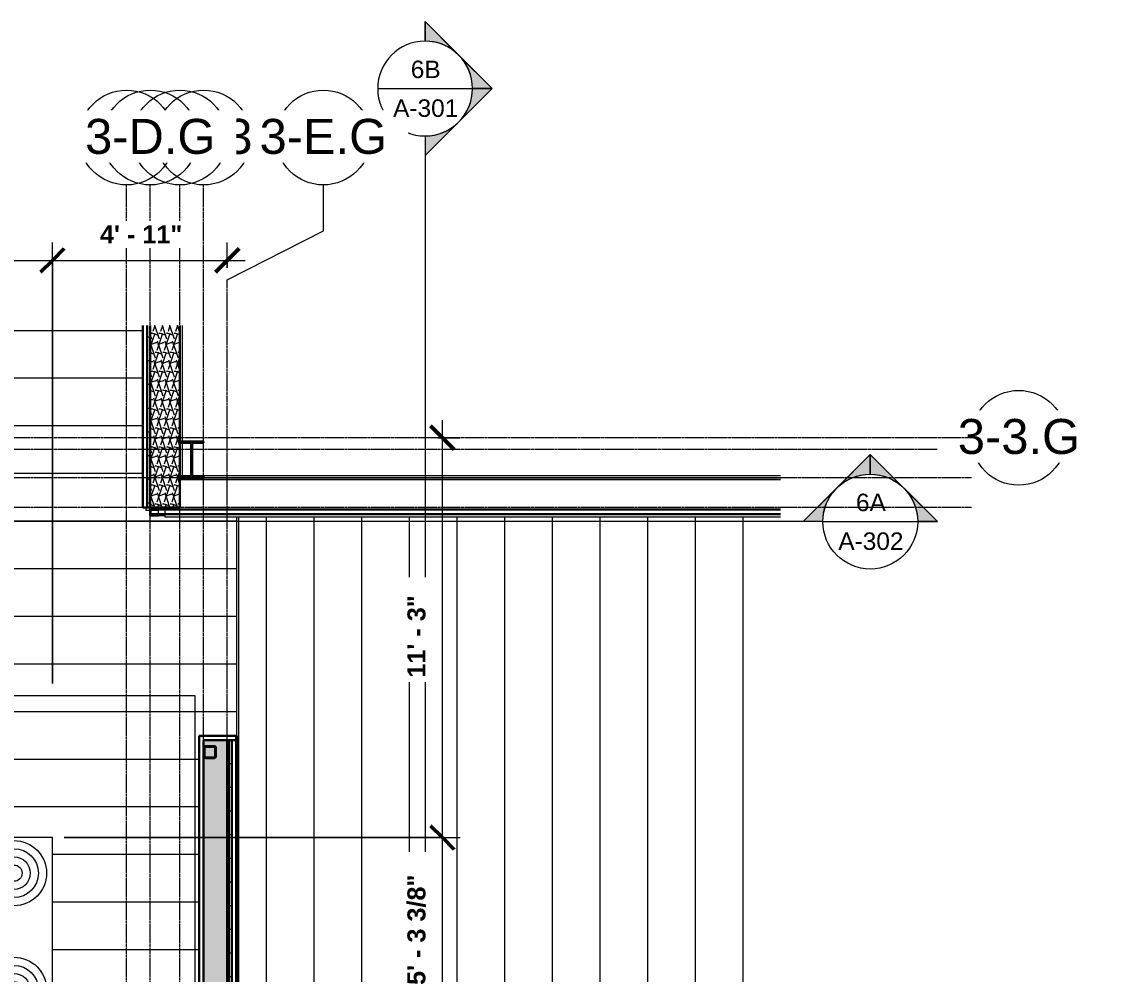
# Model space of a CAD drawing. Header units: inches. Extents: x 21290 to 29398, y -23522 to -20467.
# Drawn here: x 29032.8 to 29396.9, y -22527.2 to -22205.5 of the extents above; entities that cross this region are included whole.
import ezdxf

# ---------------------------------------------------------------- set-up
doc = ezdxf.new("R2010")
doc.units = ezdxf.units.IN
doc.header["$MEASUREMENT"] = 0
for name, pattern in [('Dash', [0.25, 0.125, -0.125]), ('Grid Line 1_2_', [0.875, 0.5, -0.125, 0.125, -0.125]), ('Hidden', [0.28125, 0.1875, -0.09375])]:
    doc.linetypes.add(name, pattern=pattern)
for name, color, linetype, lineweight in [('A-ANNO-DIMS', 211, 'Continuous', 9), ('A-ANNO-DIMS-64', 211, 'Continuous', 9), ('A-GLAZ-CWMG', 51, 'Continuous', 13), ('A-ROOF', 132, 'Continuous', 13), ('A-ROOF-PATT', 132, 'Continuous', 13), ('A-WALL', 113, 'Continuous', 13), ('A-WALL-PATT', 111, 'Continuous', 25), ('G-ANNO-SYMB', 111, 'Continuous', 9), ('I-WALL', 2, 'Continuous', 13), ('M-EQPM', 50, 'Continuous', 13), ('M-EQPM-HDLN', 50, 'Dash', 9), ('S-BEAM', 12, 'Continuous', 13), ('S-COLS', 52, 'Continuous', 13), ('S-GRID', 1, 'Continuous', 9), ('S-GRID-IDEN', 1, 'Continuous', 9)]:
    doc.layers.add(name, color=color, linetype=linetype, lineweight=lineweight)
doc.styles.add('Arial_2', font='arial.ttf', dxfattribs={"height": 11.802395})
doc.styles.add('Arial_3', font='arial.ttf', dxfattribs={"height": 5.901198})
doc.styles.add('Arial_B', font='arialbd.ttf', dxfattribs={"height": 6.088537})
doc.dimstyles.new('OD_Dimension', dxfattribs={"dimscale": 12, "dimtxt": 6, "dimasz": 0.666667, "dimexe": 0.5, "dimexo": 0.333333, "dimgap": 0.333333, "dimtad": 1, "dimdec": 3, "dimrnd": 0.125, "dimzin": 1, "dimdsep": 46, "dimlunit": 4, "dimtxsty": 'Arial_B', "dimblk1": 'OBLIQUE', "dimblk2": 'OBLIQUE', "dimsah": 1, "dimcen": 0.09, "dimdle": 0.5, "dimazin": 0, "dimtfac": 1, "dimtdec": 4, "dimtix": 1, "dimtmove": 0, "dimatfit": 3, "dimfxl": 1, "dimtvp": 1, "dimtfill": 1, "dimfrac": 2, "dimtolj": 1, "dimtzin": 0, "dimlwd": 13, "dimlwe": 13, "dimarcsym": 2})
pattern_1 = [(45, (6294.811, 0), (-6.3356768, 6.3356768), []), (45, (6294.811, 9.6), (-6.3356768, 6.3356768), [])]
pattern_2 = [(161.57, (6295.131, 0.32), (-2.560496185, -0.000537386), [0, -18.214, 2.022, 0]), (18.43, (6294.491, 0.32), (-2.560496185, 0.000537386), [0, -18.214, 2.022, 0]), (108.43, (6295.131, 0.32), (1.27922091, -6.400876726), [6.07, -14.166]), (71.57, (6294.491, 0.32), (1.27922091, 6.400876726), [6.07, -14.166])]
pattern_3 = [(0, (6294.811, 0), (0, 8), []), (90, (6294.811, 0), (-8, 5e-16), [])]

# ---------------------------------------------------------------- blocks, each defined once
blk = doc.blocks.new('Rectangular Mullion - Profile_Polycarbonate_Lower-1767983-Roof Low - Callout 7')
at = {"layer": 'A-GLAZ-CWMG', "color": 63, "lineweight": 18}
for p, q in [((22784.14, -22369.8), (22786.39, -22369.8)), ((22784.14, -22372.3), (22786.39, -22372.3))]:
    blk.add_line(p, q, dxfattribs=at)
at = {"layer": 'A-GLAZ-CWMG', "color": 90, "lineweight": 18}
for p, q in [((22784.14, -22371.88), (22784.14, -22370.3)), ((22784.14, -22370.3), (22786.39, -22370.3)), ((22784.14, -22371.88), (22786.39, -22371.88))]:
    blk.add_line(p, q, dxfattribs=at)
blk = doc.blocks.new('Rectangular Mullion - Profile_Polycarbonate_Upper and left-1189832-Roof Low - Callout 7')
at = {"layer": 'A-GLAZ-CWMG', "color": 250, "lineweight": 30}
for p, q in [((-2.75, 1.29), (0, 1.29)), ((-2.75, 0.79), (-2.75, 1.29)), ((-2.5, 0.79), (-2.75, 0.79)), ((-0.06, 1.22), (-2.69, 1.22)), ((-2.69, 1.22), (-2.69, 0.85)), ((-2.69, 0.85), (-2.5, 0.85)), ((-2.5, 0.85), (-2.5, 0.79)), ((-0.06, -1.15), (-0.06, 1.22)), ((0, 1.29), (0, -1.21)), ((-2.75, -1.21), (-2.75, -0.79)), ((-2.75, -0.79), (-2.5, -0.79)), ((0, -1.21), (-2.75, -1.21)), ((-2.5, -0.85), (-2.69, -0.85)), ((-2.69, -0.85), (-2.69, -1.15)), ((-2.69, -1.15), (-0.06, -1.15)), ((-2.5, -0.79), (-2.5, -0.85))]:
    blk.add_line(p, q, dxfattribs=at)
blk = doc.blocks.new('Carrier_48TC_Standard_Efficiency_Gas_Heat_Electric_Cooling_Packaged_Rooftop_Unit_3_to_15_nominal_tons - 15 ton 48TC__16-873539-Roof Low - Callout 7')
at = {"layer": 'M-EQPM', "color": 63, "linetype": 'Hidden', "lineweight": 18}
for p, q in [((-105.94, -79.69), (-105.94, 67.69)), ((-105.94, 67.69), (93.94, 67.69)), ((93.94, 67.69), (93.94, -79.69)), ((93.94, -79.69), (-105.94, -79.69))]:
    blk.add_line(p, q, dxfattribs=at)
at = {"layer": 'M-EQPM', "color": 63, "lineweight": 18}
for p, q in [((57.94, 31.69), (-57.94, 31.69)), ((-57.94, 31.69), (-57.94, -31.69)), ((57.94, -31.69), (57.94, 31.69)), ((58.06, 27.31), (57.94, 27.31)), ((58.06, 27.31), (58.06, 15.44)), ((57.94, 15.44), (58.06, 15.44)), ((58.06, 10.34), (57.94, 10.34)), ((57.94, 9.29), (58.06, 9.29)), ((58.06, 10.32), (58.06, 10.34)), ((58.06, 10.34), (58.06, 9.29)), ((58.06, 9.29), (58.06, 9.31)), ((58.06, 6.69), (57.94, 6.69)), ((58.06, 6.69), (58.06, -25.06)), ((57.94, -25.06), (58.06, -25.06)), ((-57.94, -31.69), (57.94, -31.69))]:
    blk.add_line(p, q, dxfattribs=at)
for centre, radius in [((-44.94, 19.69), 11), ((-44.94, 19.69), 8.25), ((-44.94, 19.69), 5.5), ((-44.94, 19.69), 2.75), ((-32.94, 0), 11), ((-32.94, 0), 8.25), ((-32.94, 0), 5.5), ((-32.94, 0), 2.75), ((-44.94, -19.69), 11), ((-44.94, -19.69), 8.25), ((-44.94, -19.69), 5.5), ((-44.94, -19.69), 2.75)]:
    blk.add_circle(centre, radius, dxfattribs=at)
at = {"layer": 'M-EQPM-HDLN', "color": 63, "lineweight": 18}
for p, q in [((4.81, 25.31), (51.69, 12.69)), ((4.81, 12.69), (4.81, 25.31)), ((4.81, 25.31), (51.69, 25.31)), ((51.69, 25.31), (51.69, 12.69)), ((51.69, 12.69), (4.81, 12.69)), ((24.94, -26.81), (51.69, 7.19)), ((24.94, 7.19), (51.69, -26.81)), ((24.94, -26.81), (24.94, 7.19)), ((24.94, 7.19), (51.69, 7.19)), ((51.69, 7.19), (51.69, -26.81)), ((51.69, -26.81), (24.94, -26.81))]:
    blk.add_line(p, q, dxfattribs=at)
blk = doc.blocks.new('Girt_Z - 10_D-1732176-Roof Low - Callout 7')
at = {"layer": 'S-BEAM', "color": 63, "lineweight": 18}
for p, q in [((22994.06, -22360.13), (22791.39, -22360.13)), ((22994.06, -22360.2), (22791.39, -22360.2)), ((22994.06, -22359.55), (22799.39, -22359.55))]:
    blk.add_line(p, q, dxfattribs=at)
blk = doc.blocks.new('Section - Section Head - Filled-1526-Roof Low - Callout 7')
at = {"layer": 'G-ANNO-SYMB'}
h = blk.add_hatch(color=256, dxfattribs=at)
edge = h.paths.add_edge_path(flags=0)
edge.add_line((-0.4268, 0.1768), (-0.25, 0.3536))
edge.add_line((-0.25, 0.3536), (-0.25, 0.25))
edge.add_arc((-0.25, 0), 0.25, 90, 135)
h = blk.add_hatch(color=256, dxfattribs=at)
edge = h.paths.add_edge_path(flags=0)
edge.add_arc((-0.25, 0), 0.25, 45, 90)
edge.add_line((-0.25, 0.25), (-0.25, 0.3536))
edge.add_line((-0.25, 0.3536), (-0.0732, 0.1768))
h = blk.add_hatch(color=256, dxfattribs=at)
edge = h.paths.add_edge_path(flags=0)
edge.add_arc((-0.25, 0), 0.2503, 137.9216, 180)
edge.add_line((-0.5003, 0), (-0.6036, 0))
edge.add_line((-0.6036, 0), (-0.4358, 0.1678))
h = blk.add_hatch(color=256, dxfattribs=at)
edge = h.paths.add_edge_path(flags=0)
edge.add_line((-0.0642, 0.1678), (0.1036, 0))
edge.add_line((0.1036, 0), (0.0003, 0))
edge.add_arc((-0.25, 0), 0.2503, 0, 42.0784)
for p, q in [((-0.25, 0.3536), (-0.6036, 0)), ((-0.25, 0.3536), (-0.4268, 0.1768)), ((-0.25, 0.3536), (0.1036, 0)), ((-0.25, 0.25), (-0.25, 0.3536)), ((-0.0732, 0.1768), (-0.25, 0.3536)), ((-0.25, 0.3536), (-0.25, 0.25)), ((-0.4358, 0.1678), (-0.6036, 0)), ((0.1036, 0), (-0.0642, 0.1678)), ((-0.6036, 0), (-0.5003, 0)), ((0.0003, 0), (0.1036, 0)), ((-0.5, 0), (-0.6036, 0)), ((0, 0), (0.1036, 0))]:
    blk.add_line(p, q, dxfattribs=at)
for radius, start, end in [(0.25, 360, 180), (0.25, 90, 135), (0.25, 45, 90), (0.2503, 137.9216, 180), (0.2503, 0, 42.0784), (0.25, 180, 360)]:
    blk.add_arc((-0.25, 0), radius, start, end, dxfattribs=at)
blk = doc.blocks.new('Grid - Grid Head - Circle-14747-Roof Low - Callout 7')
at = {"layer": 'S-GRID-IDEN'}
blk.add_circle((0, 0), 0.25, dxfattribs=at)
blk = doc.blocks.new('DIMBLOCK28-Roof Low - Callout 7')
at = {"layer": 'A-ANNO-DIMS-64', "lineweight": 13}
for p, q in [((28927.33, -22477.05), (28927.33, -22280.17)), ((29043.2, -22429.05), (29043.2, -22280.17)), ((28927.33, -22286.17), (29043.2, -22286.17)), ((28927.33, -22286.17), (28927.33, -22477.05)), ((29043.2, -22286.17), (29043.2, -22429.05))]:
    blk.add_line(p, q, dxfattribs=at)
at = {"layer": 'A-ANNO-DIMS-64', "lineweight": 50}
for p, q in [((28927.33, -22286.17), (28931.33, -22282.17)), ((29043.2, -22286.17), (29047.2, -22282.17)), ((28927.33, -22286.17), (28923.33, -22290.17)), ((29043.2, -22286.17), (29039.2, -22290.17))]:
    blk.add_line(p, q, dxfattribs=at)
at = {"layer": 'A-ANNO-DIMS-64', "color": 0, "lineweight": 13, "insert": (28967.22, -22274.36), "char_height": 6.0885, "width": 43.3143, "attachment_point": 1, "line_spacing_factor": 0.938532, "style": 'Arial_B', "bg_fill": 3, "box_fill_scale": 1.25, "bg_fill_color": 0, "bg_fill_transparency": 0}
blk.add_mtext('9\' - 7 7/8"', dxfattribs=at)
blk = doc.blocks.new('_Oblique')
at = {"color": 0, "linetype": 'ByBlock', "lineweight": -2}
blk.add_line((-0.5, -0.5), (0.5, 0.5), dxfattribs=at)
blk = doc.blocks.new('DIMBLOCK29-Roof Low - Callout 7')
at = {"layer": 'A-ANNO-DIMS-64', "lineweight": 13}
for p, q in [((29043.2, -22429.05), (29043.2, -22280.17)), ((29102.2, -22288.68), (29102.2, -22280.17)), ((29043.2, -22286.17), (29108.2, -22286.17)), ((29043.2, -22286.17), (29043.2, -22429.05)), ((29102.2, -22286.17), (29102.2, -22288.68))]:
    blk.add_line(p, q, dxfattribs=at)
at = {"layer": 'A-ANNO-DIMS-64', "lineweight": 50}
for p, q in [((29043.2, -22286.17), (29047.2, -22282.17)), ((29102.2, -22286.17), (29106.2, -22282.17)), ((29043.2, -22286.17), (29039.2, -22290.17)), ((29102.2, -22286.17), (29098.2, -22290.17))]:
    blk.add_line(p, q, dxfattribs=at)
at = {"layer": 'A-ANNO-DIMS-64', "color": 0, "lineweight": 13, "insert": (29059.22, -22274.36), "char_height": 6.089, "width": 32.3429, "attachment_point": 1, "line_spacing_factor": 0.938532, "style": 'Arial_B', "bg_fill": 3, "box_fill_scale": 1.25, "bg_fill_color": 0, "bg_fill_transparency": 0}
blk.add_mtext('4\' - 11"', dxfattribs=at)
blk = doc.blocks.new('DIMBLOCK37-Roof Low - Callout 7')
at = {"layer": 'A-ANNO-DIMS-64', "lineweight": 50}
for p, q in [((29174.79, -22481.05), (29170.79, -22477.05)), ((29174.79, -22481.05), (29178.79, -22485.05)), ((29174.79, -22544.43), (29170.79, -22540.43)), ((29174.79, -22544.43), (29178.79, -22548.43))]:
    blk.add_line(p, q, dxfattribs=at)
at = {"layer": 'A-ANNO-DIMS-64', "lineweight": 13}
for p, q in [((29047.2, -22481.05), (29180.79, -22481.05)), ((29174.79, -22481.05), (29047.2, -22481.05)), ((29174.79, -22544.43), (29174.79, -22481.05)), ((29047.2, -22544.43), (29180.79, -22544.43)), ((29174.79, -22544.43), (29047.2, -22544.43))]:
    blk.add_line(p, q, dxfattribs=at)
at = {"layer": 'A-ANNO-DIMS-64', "color": 0, "lineweight": 13, "insert": (29162.99, -22530.79), "char_height": 6.0885, "width": 43.3143, "attachment_point": 1, "rotation": 90, "line_spacing_factor": 0.938532, "style": 'Arial_B', "bg_fill": 3, "box_fill_scale": 1.25, "bg_fill_color": 0, "bg_fill_transparency": 0}
blk.add_mtext('5\' - 3 3/8"', dxfattribs=at)
blk = doc.blocks.new('DIMBLOCK38-Roof Low - Callout 7')
at = {"layer": 'A-ANNO-DIMS-64', "lineweight": 50}
for p, q in [((29174.79, -22346.05), (29170.79, -22342.05)), ((29174.79, -22346.05), (29178.79, -22350.05)), ((29174.79, -22481.05), (29170.79, -22477.05)), ((29174.79, -22481.05), (29178.79, -22485.05))]:
    blk.add_line(p, q, dxfattribs=at)
at = {"layer": 'A-ANNO-DIMS-64', "lineweight": 13}
for p, q in [((29174.79, -22481.05), (29174.79, -22340.05)), ((29173.14, -22346.05), (29180.79, -22346.05)), ((29174.79, -22346.05), (29173.14, -22346.05)), ((29047.2, -22481.05), (29180.79, -22481.05)), ((29174.79, -22481.05), (29047.2, -22481.05))]:
    blk.add_line(p, q, dxfattribs=at)
at = {"layer": 'A-ANNO-DIMS-64', "color": 0, "lineweight": 13, "insert": (29162.99, -22427.03), "char_height": 6.089, "width": 32.3429, "attachment_point": 1, "rotation": 90, "line_spacing_factor": 0.938532, "style": 'Arial_B', "bg_fill": 3, "box_fill_scale": 1.25, "bg_fill_color": 0, "bg_fill_transparency": 0}
blk.add_mtext('11\' - 3"', dxfattribs=at)

msp = doc.modelspace()

# ---------------------------------------------------------------- hatches: boundary and pattern name
at = {"layer": 'A-ROOF-PATT', "lineweight": 9}
h = msp.add_hatch(dxfattribs=at)
h.set_pattern_fill('FP_28', color=43, style=0, pattern_type=2)
h.set_pattern_definition([(0, (6332.484, -180.953), (0, 16.082), [])])
h.paths.add_polyline_path([(28282.2179, -22808.3028), (28352.7008, -22808.3028), (28352.7008, -22786.5528), (28353.1383, -22786.5528), (28353.1383, -22342.7403), (28994.5758, -22342.7403), (28994.5758, -22345.5528), (28355.9508, -22345.5528), (28355.9508, -22785.8028), (28356.4508, -22785.8028), (28356.4759, -22349.9544), (28358.4733, -22349.9544), (28358.6726, -22349.1553), (28359.2038, -22348.4891), (28360.0058, -22348.103), (28360.6558, -22348.103), (28360.6558, -22346.0528), (28991.7192, -22346.0528), (28991.7359, -22346.6987), (28991.5781, -22346.6987), (28991.5781, -22350.0428), (28991.7976, -22349.1553), (28992.3288, -22348.4891), (28993.1308, -22348.103), (28994.0209, -22348.103), (28994.8301, -22348.4983), (28995.3778, -22349.185), (28995.5758, -22350.0528), (28995.354, -22350.9503), (28994.8228, -22351.6165), (28994.0209, -22352.0027), (28993.1308, -22352.0027), (28992.3215, -22351.6073), (28991.7739, -22350.9206), (28991.5781, -22350.0628), (28991.5781, -22353.408), (28991.7358, -22353.408), (28991.7171, -22354.0528), (28364.4508, -22354.0528), (28364.4508, -22785.8028), (29092.7008, -22785.8028), (29092.7008, -22446.6778), (29105.4508, -22446.6778), (29105.4508, -22372.8028), (29081.1998, -22372.8028), (29081.1998, -22372.3028), (29076.2008, -22372.3028), (29076.2008, -22370.5528), (29074.7623, -22370.5528), (29074.7623, -22369.5528), (29073.7008, -22369.5528), (29073.7008, -22308.0945), (28289.7008, -22308.0945), (28289.7008, -22519.0528), (28271.4062, -22519.0528), (28271.4062, -22808.3028)], flags=0)
h.paths.add_polyline_path([(28811.1151, -22740.4591), (28811.1151, -22737.3028), (28747.8573, -22737.3028), (28747.8573, -22650.9278), (28875.7323, -22650.9278), (28875.7323, -22737.3028), (28830.201, -22737.3028), (28830.201, -22740.4591), (28826.701, -22740.4591), (28826.701, -22737.3028), (28821.1151, -22737.3028), (28821.1151, -22740.4591)], flags=0)
h.paths.add_polyline_path([(28733.4782, -22560.3653), (28713.6428, -22560.3653), (28713.6428, -22558.1153), (28713.5178, -22558.1153), (28713.5178, -22547.6153), (28713.6428, -22547.6153), (28713.6428, -22543.6209), (28713.5178, -22543.6209), (28713.5178, -22542.6097), (28713.6428, -22542.6097), (28713.6428, -22539.7403), (28713.5178, -22539.7403), (28713.5178, -22522.9903), (28713.6428, -22522.9903), (28713.6428, -22516.3653), (28788.0178, -22516.3653), (28788.0178, -22560.3653), (28742.6428, -22560.3653)], flags=0)
h.paths.add_polyline_path([(29043.2008, -22544.4278), (28927.3258, -22544.4278), (28927.3258, -22540.0528), (28927.2008, -22540.0528), (28927.2008, -22528.1778), (28927.3258, -22528.1778), (28927.3258, -22523.0584), (28927.2008, -22523.0584), (28927.2008, -22522.0472), (28927.3258, -22522.0472), (28927.3258, -22519.4278), (28927.2008, -22519.4278), (28927.2008, -22487.6778), (28927.3258, -22487.6778), (28927.3258, -22481.0528), (29043.2008, -22481.0528), (29043.2008, -22538.0528)], flags=0)
h.paths.add_polyline_path([(28867.9391, -22448.5528), (28838.2008, -22448.5528), (28838.2008, -22389.0528), (28926.3258, -22389.0528), (28926.3258, -22394.0528), (28926.4508, -22394.0528), (28926.4508, -22406.6778), (28926.3258, -22406.6778), (28926.3258, -22410.6722), (28926.4508, -22410.6722), (28926.4508, -22411.6834), (28926.3258, -22411.6834), (28926.3258, -22413.9278), (28926.4508, -22413.9278), (28926.4508, -22442.3028), (28926.3258, -22442.3028), (28926.3258, -22448.5528), (28872.3276, -22448.5528)], flags=0)
h.paths.add_polyline_path([(28708.3887, -22448.5524), (28623.5137, -22448.5524), (28623.5137, -22389.0524), (28711.6387, -22389.0524), (28711.6387, -22394.0524), (28711.7637, -22394.0524), (28711.7637, -22406.6774), (28711.6387, -22406.6774), (28711.6387, -22410.6718), (28711.7637, -22410.6718), (28711.7637, -22411.683), (28711.6387, -22411.683), (28711.6387, -22413.9274), (28711.7637, -22413.9274), (28711.7637, -22442.3024), (28711.6387, -22442.3024), (28711.6387, -22448.5524)], flags=0)
h.paths.add_polyline_path([(29078.6383, -22372.2403), (29078.8883, -22372.2403), (29078.8883, -22371.9401), (29078.7008, -22371.9401), (29078.7008, -22371.8776), (29078.9508, -22371.8776), (29078.9508, -22370.5528), (29076.2633, -22370.5528), (29076.2633, -22372.2403)], flags=0)
h.paths.add_polyline_path([(28993.5758, -22351.8478), (28994.4733, -22351.6073), (28995.1383, -22350.9206), (28995.3708, -22350.0528), (28995.1303, -22349.1553), (28994.4392, -22348.4891), (28993.5758, -22348.2578), (28992.6783, -22348.4983), (28992.0133, -22349.185), (28991.7808, -22350.0528), (28992.0213, -22350.9503), (28992.7125, -22351.6165), (28993.1308, -22351.7286)], flags=0)
h.paths.add_polyline_path([(28360.6558, -22349.9544), (28360.6558, -22348.3127), (28360.4508, -22348.2578), (28359.5533, -22348.4983), (28358.8883, -22349.185), (28358.6822, -22349.9544), (28360.4508, -22349.9544)], flags=0)
h = msp.add_hatch(dxfattribs=at)
h.set_pattern_fill('FP_27', color=43, style=0, pattern_type=2)
h.set_pattern_definition([(90, (6295.109, -40.069), (-16.082, 1e-15), [])])
h.paths.add_polyline_path([(29072.9508, -22861.6153), (29288.8756, -22861.6153), (29288.8756, -22372.8028), (29105.9508, -22372.8028), (29105.9508, -22798.6153), (29072.9508, -22798.6153), (29072.9508, -22802.5885)], flags=0)
at = {"layer": 'A-WALL-PATT', "lineweight": 9}
h = msp.add_hatch(dxfattribs=at)
h.set_pattern_fill('FP_31', color=253, style=0, pattern_type=2)
h.set_pattern_definition(pattern_3)
h.paths.add_polyline_path([(29076.2008, -22369.5528), (29076.2008, -22308.0945), (29075.2008, -22308.0945), (29075.2008, -22369.5528)], flags=0)
h = msp.add_hatch(dxfattribs=at)
h.set_pattern_fill('FP_30', color=253, style=0, pattern_type=2)
h.set_pattern_definition(pattern_2)
h.paths.add_polyline_path([(29076.2008, -22369.5528), (29086.2008, -22369.5528), (29086.2008, -22308.0945), (29076.2008, -22308.0945)], flags=0)
h = msp.add_hatch(dxfattribs=at)
h.set_pattern_fill('FP_30', color=253, style=0, pattern_type=2)
h.set_pattern_definition(pattern_2)
h.paths.add_polyline_path([(29094.2008, -22787.3028), (29102.2008, -22787.3028), (29102.2008, -22448.1778), (29094.2008, -22448.1778), (29094.2008, -22785.8028)], flags=0)
h = msp.add_hatch(dxfattribs=at)
h.set_pattern_fill('FP_32', color=253, style=0, pattern_type=2)
h.set_pattern_definition([(0, (6294.811, 0), (10.24, 2.56), [0.845, -6.835, 0.845, -6.835, -40.96]), (0, (6294.811, 0), (10.24, 2.56), [-15.36, 0.845, -14.515, 0.845, -6.835, -17.92]), (0, (6294.811, 0), (10.24, 2.56), [-38.4, 0.845, -4.275, 0.845, -11.955]), (120, (6298.651, 1.28), (-7.33702503, 7.58810013), [0.845, -6.835, 0.845, -6.835, -40.96]), (120, (6298.651, 1.28), (-7.33702503, 7.58810013), [-15.36, 0.845, -14.515, 0.845, -6.835, -17.92]), (120, (6298.651, 1.28), (-7.33702503, 7.58810013), [-38.4, 0.845, -4.275, 0.845, -11.955]), (240, (6299.931, 6.4), (-2.90297497, -10.14810013), [0.845, -6.835, 0.845, -6.835, -40.96]), (240, (6299.931, 6.4), (-2.90297497, -10.14810013), [-15.36, 0.845, -14.515, 0.845, -6.835, -17.92]), (240, (6299.931, 6.4), (-2.90297497, -10.14810013), [-38.4, 0.845, -4.275, 0.845, -11.955])])
h.paths.add_polyline_path([(29102.2008, -22795.3028), (29102.7008, -22795.3028), (29102.7008, -22448.1778), (29102.2008, -22448.1778), (29102.2008, -22787.3028)], flags=0)
h = msp.add_hatch(dxfattribs=at)
h.set_pattern_fill('FP_31', color=253, style=0, pattern_type=2)
h.set_pattern_definition(pattern_3)
h.paths.add_polyline_path([(29103.7008, -22795.8028), (29103.7008, -22448.1778), (29102.7008, -22448.1778), (29102.7008, -22795.8028)], flags=0)
at = {"layer": 'S-COLS', "lineweight": 9}
h = msp.add_hatch(dxfattribs=at)
h.set_pattern_fill('FP_29', color=253, style=0, pattern_type=2)
h.set_pattern_definition(pattern_1)
h.paths.add_polyline_path([(29094.2008, -22359.5528), (29094.2008, -22359.1192), (29091.0368, -22359.1192), (29090.5479, -22358.9167), (29090.3454, -22358.4278), (29090.3454, -22348.4278), (29090.5479, -22347.9389), (29091.0368, -22347.7364), (29094.2008, -22347.7364), (29094.2008, -22347.3028), (29086.2008, -22347.3028), (29086.2008, -22347.7364), (29089.3649, -22347.7364), (29089.8538, -22347.9389), (29090.0563, -22348.4278), (29090.0563, -22358.4278), (29089.8538, -22358.9167), (29089.3649, -22359.1192), (29086.2008, -22359.1192), (29086.2008, -22359.5528)], flags=0)
h = msp.add_hatch(dxfattribs=at)
h.set_pattern_fill('FP_29', color=253, style=0, pattern_type=2)
h.set_pattern_definition(pattern_1)
h.paths.add_polyline_path([(29094.7918, -22454.1778), (29097.8598, -22454.1778), (29098.1893, -22454.0413), (29098.3258, -22453.7118), (29098.3258, -22450.6438), (29098.1893, -22450.3143), (29097.8598, -22450.1778), (29094.7918, -22450.1778), (29094.4623, -22450.3143), (29094.3258, -22450.6438), (29094.3258, -22453.7118), (29094.4623, -22454.0413)], flags=0)
h.paths.add_polyline_path([(29094.7918, -22453.9448), (29094.6271, -22453.8766), (29094.5588, -22453.7118), (29094.5588, -22450.6438), (29094.6271, -22450.4791), (29094.7918, -22450.4108), (29097.8598, -22450.4108), (29098.0246, -22450.4791), (29098.0928, -22450.6438), (29098.0928, -22453.7118), (29098.0246, -22453.8766), (29097.8598, -22453.9448)], flags=0)

# ---------------------------------------------------------------- linework, layer by layer
at = {"layer": 'A-ROOF', "color": 63, "lineweight": 18}
for p, q in [((29074.7623, -22369.5528), (29074.7623, -22370.5528)), ((29076.2008, -22370.5528), (29074.7623, -22370.5528)), ((29105.4508, -22446.6778), (29105.4508, -22372.8028)), ((29105.9508, -22372.8028), (29105.9508, -22798.6153))]:
    msp.add_line(p, q, dxfattribs=at)
at = {"layer": 'A-ROOF', "color": 90, "lineweight": 18}
msp.add_line((29078.9508, -22370.5528), (29076.2633, -22370.5528), dxfattribs=at)
at = {"layer": 'A-WALL', "color": 250, "lineweight": 30}
for p, q in [((29073.7008, -22308.0945), (29073.7008, -22369.5528)), ((29075.2008, -22308.0945), (29075.2008, -22369.5528)), ((29076.2008, -22308.0945), (29076.2008, -22369.5528)), ((29086.2008, -22369.5528), (29086.2008, -22308.0945)), ((29073.7008, -22369.5528), (29086.2008, -22369.5528)), ((29288.8756, -22370.3028), (29076.2633, -22370.3028)), ((29076.2633, -22370.3028), (29076.2633, -22371.8776)), ((29076.2633, -22371.8776), (29288.8756, -22371.8776)), ((29092.7008, -22446.6778), (29092.7008, -22785.8028)), ((29105.5133, -22446.6778), (29092.7008, -22446.6778)), ((29094.2008, -22787.3028), (29094.2008, -22448.1778)), ((29105.2008, -22448.1778), (29094.2008, -22448.1778)), ((29102.2008, -22795.3028), (29102.2008, -22448.1778)), ((29102.7008, -22795.8028), (29102.7008, -22448.1778)), ((29103.7008, -22796.8028), (29103.7008, -22448.1778)), ((29105.2008, -22798.3028), (29105.2008, -22446.6778)), ((29105.5133, -22798.6153), (29105.5133, -22446.6778))]:
    msp.add_line(p, q, dxfattribs=at)
at = {"layer": 'A-WALL', "color": 63, "lineweight": 18}
for p, q in [((29086.2008, -22358.8028), (29089.901, -22358.8028)), ((29090.5007, -22358.8028), (29288.8756, -22358.8028)), ((29288.8756, -22372.8028), (29081.1998, -22372.8028))]:
    msp.add_line(p, q, dxfattribs=at)
at = {"layer": 'A-WALL', "color": 90, "lineweight": 18}
msp.add_line((29081.1998, -22372.8028), (29081.1998, -22369.5528), dxfattribs=at)
at = {"layer": 'G-ANNO-SYMB'}
for p, q in [((29152.9662, -22228.1477), (29184.9662, -22228.1477)), ((29168.9662, -22244.1477), (29168.9662, -22937.2232)), ((29303.2323, -22374.357), (28235.2696, -22374.357)), ((29303.2323, -22374.357), (29335.2323, -22374.357))]:
    msp.add_line(p, q, dxfattribs=at)
at = {"layer": 'I-WALL', "color": 63, "lineweight": 18}
for p, q in [((29086.9498, -22308.0945), (29086.9498, -22347.3028)), ((29086.9498, -22347.7364), (29086.9498, -22358.8028))]:
    msp.add_line(p, q, dxfattribs=at)
at = {"layer": 'S-COLS', "color": 250, "lineweight": 30}
for p, q in [((29094.2008, -22347.3028), (29086.2008, -22347.3028)), ((29086.2008, -22347.3028), (29086.2008, -22347.7364)), ((29086.2008, -22347.7364), (29089.3649, -22347.7364)), ((29090.0563, -22348.4278), (29090.0563, -22358.4278)), ((29090.3454, -22358.4278), (29090.3454, -22348.4278)), ((29091.0368, -22347.7364), (29094.2008, -22347.7364)), ((29094.2008, -22347.7364), (29094.2008, -22347.3028)), ((29089.3649, -22359.1192), (29086.2008, -22359.1192)), ((29086.2008, -22359.1192), (29086.2008, -22359.5528)), ((29086.2008, -22359.5528), (29094.2008, -22359.5528)), ((29094.2008, -22359.1192), (29091.0368, -22359.1192)), ((29094.2008, -22359.5528), (29094.2008, -22359.1192)), ((29094.3258, -22450.6438), (29094.3258, -22453.7118)), ((29094.5588, -22453.7118), (29094.5588, -22450.6438)), ((29097.8598, -22450.1778), (29094.7918, -22450.1778)), ((29094.7918, -22450.4108), (29097.8598, -22450.4108)), ((29098.0928, -22450.6438), (29098.0928, -22453.7118)), ((29098.3258, -22453.7118), (29098.3258, -22450.6438)), ((29097.8598, -22453.9448), (29094.7918, -22453.9448)), ((29094.7918, -22454.1778), (29097.8598, -22454.1778))]:
    msp.add_line(p, q, dxfattribs=at)
for centre, radius, start, end in [((29089.3649, -22348.4278), 0.6914, 0, 90), ((29091.0368, -22348.4278), 0.6914, 90, 180), ((29089.3649, -22358.4278), 0.6914, 270, 0), ((29091.0368, -22358.4278), 0.6914, 180, 270), ((29094.7918, -22450.6438), 0.466, 90, 180), ((29094.7918, -22450.6438), 0.233, 90, 180), ((29097.8598, -22450.6438), 0.466, 0, 90), ((29097.8598, -22450.6438), 0.233, 0, 90), ((29094.7918, -22453.7118), 0.466, 180, 270), ((29094.7918, -22453.7118), 0.233, 180, 270), ((29097.8598, -22453.7118), 0.466, 270, 0), ((29097.8598, -22453.7118), 0.233, 270, 0)]:
    msp.add_arc(centre, radius, start, end, dxfattribs=at)
at = {"layer": 'S-GRID', "linetype": 'Grid Line 1_2_'}
for p, q in [((29068.2008, -22878.2166), (29068.2008, -22260.6758)), ((29076.2008, -22878.2166), (29076.2008, -22260.6758)), ((29076.2008, -22878.2166), (29076.2008, -22260.6758)), ((29086.2008, -22878.2166), (29086.2008, -22260.6758)), ((29094.2008, -22878.2166), (29094.2008, -22260.6758)), ((29094.2008, -22878.2166), (29094.2008, -22260.6758)), ((29102.2008, -22878.2166), (29102.2008, -22292.6758)), ((29353.3396, -22350.0528), (28145.6334, -22350.0528)), ((29353.3396, -22359.5528), (28113.6334, -22359.5528)), ((29353.3396, -22359.5528), (28113.6334, -22359.5528)), ((29353.3396, -22369.5528), (28145.6334, -22369.5528))]:
    msp.add_line(p, q, dxfattribs=at)
at = {"layer": 'S-GRID'}
for p, q in [((29134.6288, -22276.1282), (29134.6288, -22260.6758)), ((29102.2008, -22292.6758), (29134.6288, -22276.1282))]:
    msp.add_line(p, q, dxfattribs=at)

# ---------------------------------------------------------------- block references
at = {"layer": 'A-GLAZ-CWMG', "color": 63, "lineweight": 18, "extrusion": (0, 0, -1)}
msp.add_blockref('Rectangular Mullion - Profile_Polycarbonate_Upper and left-1189832-Roof Low - Callout 7', (-29076.2008, -22371.0902), dxfattribs=at)
at = {"layer": 'A-GLAZ-CWMG', "color": 63, "lineweight": 18}
msp.add_blockref('Rectangular Mullion - Profile_Polycarbonate_Lower-1767983-Roof Low - Callout 7', (6294.8106, 0), dxfattribs=at)
at = {"layer": 'G-ANNO-SYMB', "xscale": 63.99999999999997, "yscale": 63.99999999999997, "zscale": 63.99999999999997, "rotation": 269.9999999999996}
msp.add_blockref('Section - Section Head - Filled-1526-Roof Low - Callout 7', (29168.9662, -22244.1477), dxfattribs=at)
at = {"layer": 'M-EQPM', "color": 63, "lineweight": 18, "rotation": 180}
msp.add_blockref('Carrier_48TC_Standard_Efficiency_Gas_Heat_Electric_Cooling_Packaged_Rooftop_Unit_3_to_15_nominal_tons - 15 ton 48TC__16-873539-Roof Low - Callout 7', (28985.2633, -22512.7403), dxfattribs=at)
at = {"layer": 'S-BEAM', "color": 63, "lineweight": 18}
msp.add_blockref('Girt_Z - 10_D-1732176-Roof Low - Callout 7', (6294.8106, 0), dxfattribs=at)
at = {"layer": 'S-GRID-IDEN', "xscale": 63.99999999999997, "yscale": 63.99999999999997, "zscale": 63.99999999999997}
msp.add_blockref('Grid - Grid Head - Circle-14747-Roof Low - Callout 7', (29134.6288, -22244.6758), dxfattribs=at)
at = {"layer": 'S-GRID-IDEN', "xscale": 63.99999999999997, "yscale": 63.99999999999997, "zscale": 63.99999999999997, "rotation": 89.99999999999974}
msp.add_blockref('Grid - Grid Head - Circle-14747-Roof Low - Callout 7', (29369.3396, -22346.0528), dxfattribs=at)

# ---------------------------------------------------------------- texts
at = {"layer": 'G-ANNO-SYMB', "char_height": 5.9012, "attachment_point": 2, "line_spacing_factor": 0.938532, "style": 'Arial_3'}
for s, insert, width in [('6B', (29169.1711, -22218.7016), 12.024), ('A-301', (29169.1711, -22231.7924), 26.208), ('6A', (29319.4372, -22364.9109), 12.024), ('A-302', (29319.4372, -22378.0017), 26.208)]:
    msp.add_mtext(s, dxfattribs=dict(at, insert=insert, width=width))

# ---------------------------------------------------------------- next in the draw order: texts
at = {"layer": 'S-GRID-IDEN', "char_height": 11.8024, "attachment_point": 2, "line_spacing_factor": 0.938532, "style": 'Arial_2', "bg_fill": 3, "box_fill_scale": 1.25, "bg_fill_color": 0, "bg_fill_transparency": 0}
for s, insert, width in [('3-E.G', (29134.6257, -22238.3845), 51.264), ('3-3.G', (29369.4046, -22339.6996), 49.104)]:
    msp.add_mtext(s, dxfattribs=dict(at, insert=insert, width=width))

# ---------------------------------------------------------------- next in the draw order: linework, layer by layer
at = {"layer": 'S-GRID', "linetype": 'Grid Line 1_2_'}
msp.add_line((29353.3396, -22346.0528), (28145.6334, -22346.0528), dxfattribs=at)

# ---------------------------------------------------------------- next in the draw order: block references
at = {"layer": 'G-ANNO-SYMB', "extrusion": (0, 0, -1), "xscale": 63.99999999999997, "yscale": 63.99999999999997, "zscale": 63.99999999999997}
msp.add_blockref('Section - Section Head - Filled-1526-Roof Low - Callout 7', (-29303.2323, -22374.357), dxfattribs=at)
at = {"layer": 'S-GRID-IDEN', "xscale": 63.99999999999997, "yscale": 63.99999999999997, "zscale": 63.99999999999997}
msp.add_blockref('Grid - Grid Head - Circle-14747-Roof Low - Callout 7', (29094.2008, -22244.6758), dxfattribs=at)

# ---------------------------------------------------------------- next in the draw order: texts
at = {"layer": 'S-GRID-IDEN', "insert": (29094.1977, -22238.3845), "char_height": 11.8024, "width": 30.528, "attachment_point": 2, "line_spacing_factor": 0.938532, "style": 'Arial_2', "bg_fill": 3, "box_fill_scale": 1.25, "bg_fill_color": 0, "bg_fill_transparency": 0}
msp.add_mtext('3-E', dxfattribs=at)

# ---------------------------------------------------------------- next in the draw order: dimensions: what is measured, and where the dimension line sits
at = {"layer": 'A-ANNO-DIMS', "lineweight": 13}
dim = msp.add_linear_dim(base=(29043.2008, -22286.1676), p1=(28927.3258, -22481.0528), p2=(29043.2008, -22433.0528), dimstyle='OD_Dimension', override={"dimpost": '<>', "dimfxl": 125.423346}, dxfattribs=at)
dim.commit()
dim.dimension.update_dxf_attribs({"geometry": 'DIMBLOCK28-Roof Low - Callout 7', "text_midpoint": (28985.2633, -22279.0174)})

# ---------------------------------------------------------------- next in the draw order: block references
at = {"layer": 'S-GRID-IDEN', "xscale": 63.99999999999997, "yscale": 63.99999999999997, "zscale": 63.99999999999997}
msp.add_blockref('Grid - Grid Head - Circle-14747-Roof Low - Callout 7', (29086.2008, -22244.6758), dxfattribs=at)

# ---------------------------------------------------------------- next in the draw order: dimensions: what is measured, and where the dimension line sits
at = {"layer": 'A-ANNO-DIMS', "lineweight": 13}
dim = msp.add_linear_dim(base=(29102.2008, -22286.1676), p1=(29043.2008, -22433.0528), p2=(29102.2008, -22292.6758), dimstyle='OD_Dimension', override={"dimpost": '<>', "dimfxl": 152.271845}, dxfattribs=at)
dim.commit()
dim.dimension.update_dxf_attribs({"geometry": 'DIMBLOCK29-Roof Low - Callout 7', "text_midpoint": (29072.7008, -22279.1109)})
dim = msp.add_linear_dim(base=(29174.7925, -22481.0528), p1=(29043.2008, -22544.4278), p2=(29043.2008, -22481.0528), angle=90, dimstyle='OD_Dimension', override={"dimpost": '<>', "dimfxl": 63.375}, dxfattribs=at)
dim.commit()
dim.dimension.update_dxf_attribs({"geometry": 'DIMBLOCK37-Roof Low - Callout 7', "text_midpoint": (29167.6423, -22512.7403)})

# ---------------------------------------------------------------- next in the draw order: texts
at = {"layer": 'S-GRID-IDEN', "insert": (29086.1977, -22238.3845), "char_height": 11.8024, "width": 39.312, "attachment_point": 2, "line_spacing_factor": 0.938532, "style": 'Arial_2', "bg_fill": 3, "box_fill_scale": 1.25, "bg_fill_color": 0, "bg_fill_transparency": 0}
msp.add_mtext('1-13', dxfattribs=at)

# ---------------------------------------------------------------- next in the draw order: dimensions: what is measured, and where the dimension line sits
at = {"layer": 'A-ANNO-DIMS', "lineweight": 13}
dim = msp.add_linear_dim(base=(29174.7925, -22346.0528), p1=(29043.2008, -22481.0528), p2=(29169.1357, -22346.0528), angle=90, dimstyle='OD_Dimension', override={"dimpost": '<>', "dimfxl": 184.6201}, dxfattribs=at)
dim.commit()
dim.dimension.update_dxf_attribs({"geometry": 'DIMBLOCK38-Roof Low - Callout 7', "text_midpoint": (29167.6839, -22413.5528)})

# ---------------------------------------------------------------- next in the draw order: block references
at = {"layer": 'S-GRID-IDEN', "xscale": 63.99999999999997, "yscale": 63.99999999999997, "zscale": 63.99999999999997}
msp.add_blockref('Grid - Grid Head - Circle-14747-Roof Low - Callout 7', (29076.2008, -22244.6758), dxfattribs=at)

# ---------------------------------------------------------------- next in the draw order: texts
at = {"layer": 'S-GRID-IDEN', "insert": (29076.1977, -22238.3845), "char_height": 11.8024, "width": 60.048, "attachment_point": 2, "line_spacing_factor": 0.938532, "style": 'Arial_2', "bg_fill": 3, "box_fill_scale": 1.25, "bg_fill_color": 0, "bg_fill_transparency": 0}
msp.add_mtext('1-13.G', dxfattribs=at)

# ---------------------------------------------------------------- next in the draw order: block references
at = {"layer": 'S-GRID-IDEN', "xscale": 63.99999999999997, "yscale": 63.99999999999997, "zscale": 63.99999999999997}
msp.add_blockref('Grid - Grid Head - Circle-14747-Roof Low - Callout 7', (29094.2008, -22244.6758), dxfattribs=at)

# ---------------------------------------------------------------- next in the draw order: texts
at = {"layer": 'S-GRID-IDEN', "insert": (29094.1977, -22238.3845), "char_height": 11.8024, "width": 39.312, "attachment_point": 2, "line_spacing_factor": 0.938532, "style": 'Arial_2', "bg_fill": 3, "box_fill_scale": 1.25, "bg_fill_color": 0, "bg_fill_transparency": 0}
msp.add_mtext('2-13', dxfattribs=at)

# ---------------------------------------------------------------- next in the draw order: block references
at = {"layer": 'S-GRID-IDEN', "xscale": 63.99999999999997, "yscale": 63.99999999999997, "zscale": 63.99999999999997}
msp.add_blockref('Grid - Grid Head - Circle-14747-Roof Low - Callout 7', (29068.2008, -22244.6758), dxfattribs=at)

# ---------------------------------------------------------------- next in the draw order: texts
at = {"layer": 'S-GRID-IDEN', "insert": (29068.1977, -22238.3845), "char_height": 11.8024, "width": 31.536, "attachment_point": 2, "line_spacing_factor": 0.938532, "style": 'Arial_2', "bg_fill": 3, "box_fill_scale": 1.25, "bg_fill_color": 0, "bg_fill_transparency": 0}
msp.add_mtext('3-D', dxfattribs=at)

# ---------------------------------------------------------------- next in the draw order: block references
at = {"layer": 'S-GRID-IDEN', "xscale": 63.99999999999997, "yscale": 63.99999999999997, "zscale": 63.99999999999997}
msp.add_blockref('Grid - Grid Head - Circle-14747-Roof Low - Callout 7', (29076.2008, -22244.6758), dxfattribs=at)

# ---------------------------------------------------------------- next in the draw order: texts
at = {"layer": 'S-GRID-IDEN', "insert": (29076.1977, -22238.3845), "char_height": 11.8024, "width": 52.272, "attachment_point": 2, "line_spacing_factor": 0.938532, "style": 'Arial_2', "bg_fill": 3, "box_fill_scale": 1.25, "bg_fill_color": 0, "bg_fill_transparency": 0}
msp.add_mtext('3-D.G', dxfattribs=at)

doc.saveas('drawing.dxf')
